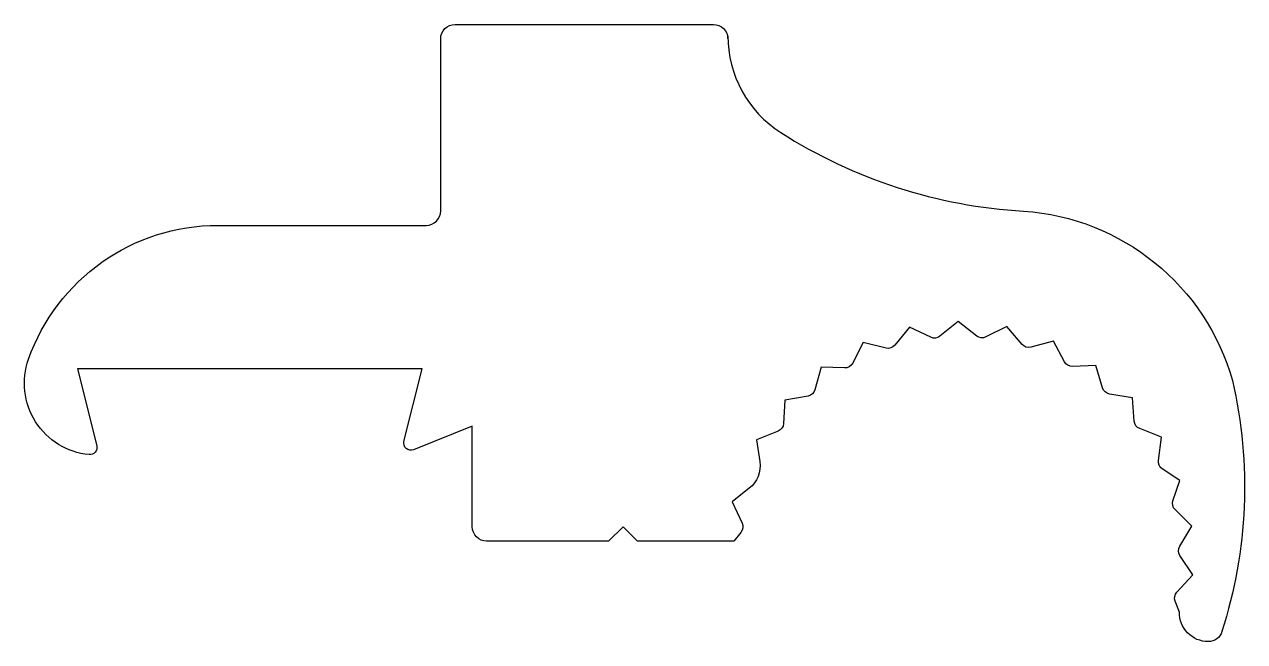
# Model space of a CAD drawing. Extents: x 154 to 196.5, y 223.8 to 245.3.
import ezdxf

# ---------------------------------------------------------------- set-up
doc = ezdxf.new("R2010")
doc.units = 0
doc.layers.add('ANA', color=220, linetype='CONTINUOUS')

msp = doc.modelspace()

# ---------------------------------------------------------------- linework, layer by layer
at = {"layer": 'ANA'}
msp.add_lwpolyline([(185.606, 234.405), (184.87, 234.76), (184.351, 234.129, -0.288601), (184.048, 234.028), (183.254, 234.223), (182.878, 233.498, -0.288601), (182.602, 233.336), (181.785, 233.362), (181.568, 232.574, -0.288601), (181.332, 232.359), (180.528, 232.214), (180.479, 231.398, -0.288601), (180.293, 231.138), (179.536, 230.83), (179.65, 230.075, -0.267982), (179.285, 229.144), (178.688, 228.669), (179.033, 227.928, -0.288601), (178.993, 227.611), (178.742, 227.305), (175.387, 227.305), (174.887, 227.805), (174.387, 227.305), (170.137, 227.305, -0.414214), (169.637, 227.805), (169.637, 231.305), (167.591, 230.486, -0.611827), (167.255, 230.779), (167.887, 233.305), (155.887, 233.305), (156.556, 230.627, -0.519033), (156.289, 230.317, -0.486567), (154.18, 233.638, -0.317837), (160.779, 238.305), (168.037, 238.305, 0.414214), (168.537, 238.805), (168.537, 244.805, -0.414214), (169.037, 245.305), (178.037, 245.305, -0.414214), (178.537, 244.805), (178.537, 244.909, 0.255949), (180.383, 241.539, 0.128395), (188.841, 238.8, -0.316572), (196.117, 232.895, -0.135003), (195.746, 224.152, -0.325858), (195.27, 223.805), (195.267, 223.805, -0.421197), (194.268, 224.829), (194.117, 225.213, -0.288601), (194.177, 225.527), (194.734, 226.125), (194.284, 226.807, -0.288601), (194.277, 227.126), (194.698, 227.827), (194.116, 228.401, -0.288601), (194.043, 228.712), (194.285, 229.415), (193.665, 229.824, -0.288601), (193.533, 230.115), (193.644, 230.925), (192.883, 231.223, -0.288601), (192.693, 231.481), (192.633, 232.296), (191.827, 232.429, -0.288601), (191.588, 232.642), (191.36, 233.427), (190.544, 233.39, -0.288601), (190.266, 233.548), (189.88, 234.268), (189.089, 234.062, -0.288601), (188.784, 234.159), (188.257, 234.783), (187.526, 234.418, -0.288601), (187.208, 234.449), (186.562, 234.95), (185.924, 234.44, -0.288601)], format="xyb", close=True, dxfattribs=at)

doc.saveas('drawing.dxf')
